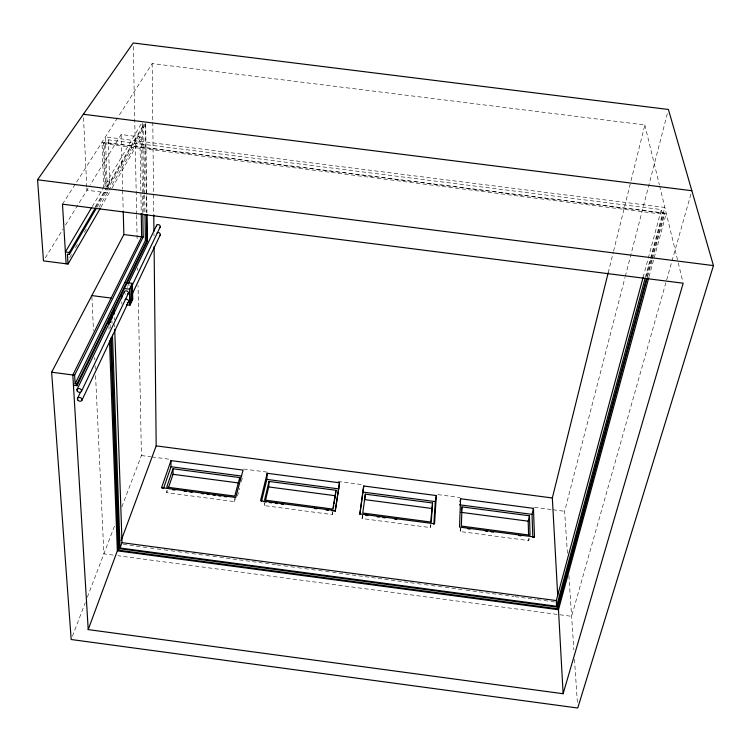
<?xml version="1.0" encoding="UTF-8"?>
<svg xmlns="http://www.w3.org/2000/svg" width="751" height="751" viewBox="0 0 751 751"><rect width="100%" height="100%" fill="white"/><g stroke="black" fill="none" stroke-linecap="round" stroke-linejoin="round"><path stroke-width="0.56" stroke-dasharray="3.75 2.82" d="M529.286 538.42L528.76 540.598L460.269 531.539L460.401 528.141M166.741 490.459L166.75 492.694L234.519 501.659L234.659 498.326M332.627 512.379L332.252 514.595L264.249 505.592L264.38 503.377M362.498 515.242L362.085 518.537L430.332 527.577L430.483 525.325M332.252 514.595L332.486 512.389M362.085 518.537L362.536 515.195M430.332 527.577L430.896 524.292M460.269 531.539L460.898 528.253M264.249 505.592L264.765 503.395M608.188 272.791L613.267 252.317M613.548 251.181L630.756 181.808M631.037 180.672L644.856 124.948L152.171 63.563L117.869 117.353M567.418 553.318L564.611 511.309L625.01 277.476M625.311 276.34L667.526 112.885M234.519 501.659L235.401 498.382M237.523 496.026L239.578 488.328M241.343 481.729L242.526 477.326M643.109 277.382L647.972 259.302M648.273 258.166L661.331 209.576L108.247 139.846L105.656 143.967M645.344 277.476L650.225 259.395M650.526 258.269L662.42 214.204L661.331 209.576M646.17 276.452L650.76 259.48M651.07 258.344L664.832 207.417L105.393 136.907L107.262 189.318M647.015 276.528L651.615 259.546M651.915 258.41L664.184 213.115L104.22 142.493L103.469 143.676L105.037 186.248M647.653 276.593L652.243 259.649M652.553 258.522L664.504 214.448L664.184 213.115M649.071 276.603L666.268 213.359L102.023 142.192L103.713 187.224L141.855 122.817M690.892 194.115L571.624 616.327L117.832 555.702M166.75 492.694L167.492 490.525M72.425 636.266L85.267 602.649M87.332 597.223L114.743 525.447M121.831 506.887L141.432 455.557L138.043 285.605M100.953 207.163L111.533 188.886M112.124 187.872L141.517 137.104L121.136 134.532L89.97 185.244M69.636 257.696L71.993 253.641M75.466 247.67L78.479 242.489M84.384 232.35L86.74 228.295M98.907 207.389L139.921 136.898L141.244 213.584M97.02 207.173L145.234 124.722L143.629 124.516L107.017 186.839M108.247 139.846L109.693 182.042L107.168 186.332L105.807 186.164L104.22 142.493M95.199 206.947L106.426 187.844M95.912 207.023L107.168 187.834M107.759 186.83L144.474 124.225M92.27 206.553L103.619 187.384M45.313 257.893L63.056 229.027M65.506 225.047L89.36 186.239M62.493 204.178L117.24 118.329M103.469 143.676L664.504 214.448M106.989 181.695L109.693 182.042M141.432 455.557L150.735 456.786M151.899 456.937L169.341 459.236M243.746 469.037L268.154 472.257M337.912 481.438L363.484 484.808M437.889 494.609L459.978 497.519M534.383 507.319L551.825 509.619M552.989 509.769L564.611 511.309M123.38 544.428L148.951 547.836M150.116 547.995L155.926 548.774M157.09 548.925L162.901 549.704M164.065 549.854L169.876 550.633M171.04 550.783L176.851 551.563M178.015 551.713L183.826 552.492M184.981 552.642L190.801 553.421M191.956 553.581L197.766 554.351M198.931 554.51L204.741 555.28M205.905 555.44L211.716 556.209M212.88 556.369L218.691 557.139M219.855 557.298L275.645 564.743M276.809 564.893L282.62 565.672M283.784 565.822L289.595 566.601M290.759 566.752L296.57 567.531M297.725 567.681L303.545 568.46M304.699 568.61L310.51 569.389M311.674 569.549L317.485 570.319M318.649 570.478L324.46 571.248M325.624 571.408L331.435 572.178M332.599 572.337L409.314 582.569M410.468 582.72L416.289 583.499M417.443 583.649L423.254 584.428M424.418 584.578L430.229 585.358M431.393 585.517L437.204 586.287M438.368 586.447L444.179 587.216M445.343 587.376L465.104 590.014M466.268 590.164L513.919 596.519M515.083 596.679L535.998 599.467M537.162 599.617L542.973 600.396M544.137 600.556L549.948 601.326M551.112 601.485L554.604 601.945M113.185 555.083L103.901 553.844L95.546 375.049M644.856 124.948L659.359 184.821M659.631 185.948L677.984 261.724M678.256 262.85L682.912 282.085M568.892 575.491L573.867 649.99M574.487 659.275L577.435 703.377M83.53 117.766L86.75 186.708M86.806 187.872L86.919 190.21L107.384 192.81L107.299 190.482M91.894 296.758L93.471 330.647M94.729 357.523L94.842 359.86M95.114 365.699L95.274 369.21M108.951 326.873L109.036 329.22M111.937 320.696L112.049 323.456M110.125 324.657L110.256 328.159M114.321 317.542L114.405 319.888M114.565 324.582L114.64 326.92M528.695 538.317L528.76 540.598M121.775 301.855L121.84 304.136M121.136 134.532L122.629 189.196M122.657 190.36L123.202 210.13M133.284 46.496L136.626 214.101M136.644 215.274L137.161 241.062M137.696 268.023L137.743 270.369M143.629 124.516L144.69 193.627M144.708 194.8L144.999 213.547M142.474 122.976L143.901 212.937M141.517 137.104L142.765 212.617M145.675 123.38L146.689 194.631M146.698 195.804L146.952 213.322M145.234 124.722L146.501 212.561M152.171 63.563L152.782 121.024M152.791 122.197L153.748 213.669M153.955 233.608L153.983 235.955M127.435 287.426A2.122 1.709 25.4 0 1 127.135 286.506M127.708 285.333A2.122 1.709 25.4 0 1 129.679 285.136M125.886 294.251A2.14 1.709 25.2 0 1 124.948 293.679"/><path stroke-width="1.13" d="M168.599 487.286L173.021 474.313L173.021 468.774L239.757 477.58L239.663 479.776M462.025 506.887L461.321 526.066L530.065 535.163L529.464 515.787L462.025 506.887L461.405 510.145M460.607 498.748L459.509 527.08L534.477 536.993L533.463 508.352L460.607 498.748L460.034 501.771M261.489 501.48L266.821 479.391L267.196 473.271L339.546 482.799L335.209 511.224L339.546 482.799M265.554 500.11L268.68 486.939L269.027 481.438L335.988 490.272L335.519 494.646M433.834 524.273L435.289 501.602L436.331 495.557L363.728 485.991L359.832 513.9L434.538 523.776L436.331 495.557M430.717 521.945L432.557 503.001L365.352 494.139L362.771 513.036L431.271 522.095L432.557 503.001M359.851 514.491L363.728 485.991M365.352 494.139L364.667 499.603L431.628 508.446M335.988 490.272L332.834 509.084L264.577 500.053L269.027 481.438M333.369 507.939L333.735 505.723M334.111 503.508L334.477 501.283M334.852 499.068L335.406 495.744L268.68 486.939M528.591 534.89L528.188 521.185L529.464 515.787M534.477 536.993L532.816 537.369L532.037 514.36L533.463 508.352M267.196 473.271L260.522 500.767L334.955 510.605M557.702 595.449L552.332 497.979L608.188 272.791M112.472 335.153L120.047 547.995L556.594 606.254L556.294 600.565L643.109 277.382M239.757 477.58L234.744 496.111L166.731 487.117L173.021 468.774M556.594 606.254L645.034 278.602M110.641 338.673L118.414 550.183L557.589 608.808L557.495 607.174L646.404 278.79M557.589 608.808L647.343 277.729M648.77 277.729L558.491 609.737L117.353 550.84L109.477 340.945M141.244 213.584L141.648 236.818L72.819 374.984L88.214 629.601L563.119 693.727L683.185 283.221L62.493 204.178L66.097 263.779M100.362 208.177L68.022 264.033L43.483 260.879L37.55 179.789L133.209 42.976L668.409 109.477L713.45 265.601L577.744 708.024L71.185 639.514L51.631 372.214L123.868 234.547L123.23 211.294M170.993 460.598L171.003 466.756L163.474 488.516L161.568 487.671L170.993 460.598L243.089 470.098L235.73 497.481L161.568 487.671M120.047 547.995L122.019 542.654L114.725 329.267M88.214 629.601L117.456 550.549M121.108 540.692L156.18 445.878L154.096 246.506M118.414 550.183L118.987 548.643L111.298 337.283M130.176 303.977L132.505 299.039L132.167 284.591L131.434 284.498L131.782 298.945L129.454 303.883L130.176 303.977L129.82 289.473L132.167 284.591M126.487 304.737L129.97 305.188L132.739 299.292L132.373 283.38L125.239 282.47M82 400.114L128.599 301.695M132.383 293.725L160.245 234.885M129.97 305.188L129.576 289.21L132.373 283.38M77.466 398.565L80.507 392.219M81.502 391.224L128.383 293.331M131.688 286.441L160.188 226.933M76.949 389.656L124.563 291.491M128.205 283.972L156.715 225.216M73.438 385.225L77.034 385.695L76.931 383.996L146.914 240.677L146.539 214.908M77.034 385.695L147.346 241.362L146.971 214.495M76.931 383.996L75.138 383.761L145.412 240.489L145.018 214.711M75.138 383.761L74.631 375.218L143.169 237.016L142.784 213.782M68.022 264.033L67.44 254.185L69.383 254.439L96.428 208.177M69.383 254.439L69.27 252.458L95.321 208.027M91.669 207.567L65.384 251.96L69.27 252.458M83.37 114.265L691.849 190.726M37.55 179.789L713.45 265.601M123.868 234.547L143.169 237.016M145.412 240.489L146.914 240.677M123.417 288.412L129.576 289.21M131.782 298.945L132.505 299.039M91.838 295.584L111.139 298.072M51.631 372.214L74.631 375.218M156.18 445.878L552.332 497.979M171.003 466.756L241.662 476.068M266.821 479.391L338.889 488.892M362.977 492.074L435.289 501.602M459.471 504.794L532.037 514.36M173.021 474.313L238.367 482.94M460.992 512.323L528.188 521.185M172.655 489.727L174.955 490.027M184.136 491.248L186.426 491.548M189.872 492.008L192.172 492.309M201.352 493.52L203.643 493.829M207.088 494.28L209.388 494.58M212.824 495.04L215.124 495.341M218.569 495.801L220.86 496.101M224.305 496.561L226.605 496.862M263.789 501.781L266.098 502.09M269.553 502.541L271.853 502.851M275.307 503.301L277.617 503.611M281.071 504.071L283.371 504.372M314.472 508.483L316.781 508.793M325.99 510.004L328.3 510.314M331.754 510.774L334.054 511.074M365.634 515.252L367.943 515.562M377.19 516.782L379.499 517.082M382.972 517.542L385.282 517.852M394.528 519.072L396.838 519.382M467.845 528.77L470.164 529.08M485.249 531.07L487.568 531.379M491.051 531.839L493.369 532.149M518.894 535.519L521.213 535.829M122.019 542.654L556.294 600.565M118.987 548.643L557.495 607.174M558.34 607.099L563.119 693.727M108.642 318.659L108.867 324.526M111.674 312.932L111.88 318.771M110.538 316.265L110.744 322.104M109.862 317.645L110.04 322.32M114.002 308.163L114.199 314.031M121.502 292.721L121.671 298.429M153.758 214.842L153.936 231.261M156.537 226.473A1.953 1.624 27.4 0 1 157.541 224.633A1.953 1.624 27.4 0 1 159.897 225.497A1.953 1.624 27.4 0 1 159.7 227.628M157.081 232.866A1.943 1.615 26.9 0 1 159.738 233.204A1.943 1.615 26.9 0 1 159.756 235.57M127.877 294.054A2.14 1.709 25.2 0 1 127.454 294.279M124.309 292.346A2.14 1.709 25.2 0 1 126.863 290.966A2.14 1.709 25.2 0 1 128.196 293.725M125.117 299.555A2.131 1.699 24.8 0 1 128.365 300.334A2.131 1.699 24.8 0 1 127.182 302.756M77.259 391.111A2.413 1.812 22.9 0 0 81.296 391.647A2.413 1.812 22.9 0 0 79.118 388.549A2.413 1.812 22.9 0 0 77.259 391.111M77.785 400.011A2.394 1.793 22.6 0 0 81.793 400.536A2.394 1.793 22.6 0 0 79.625 397.467A2.394 1.793 22.6 0 0 77.785 400.011"/></g></svg>
